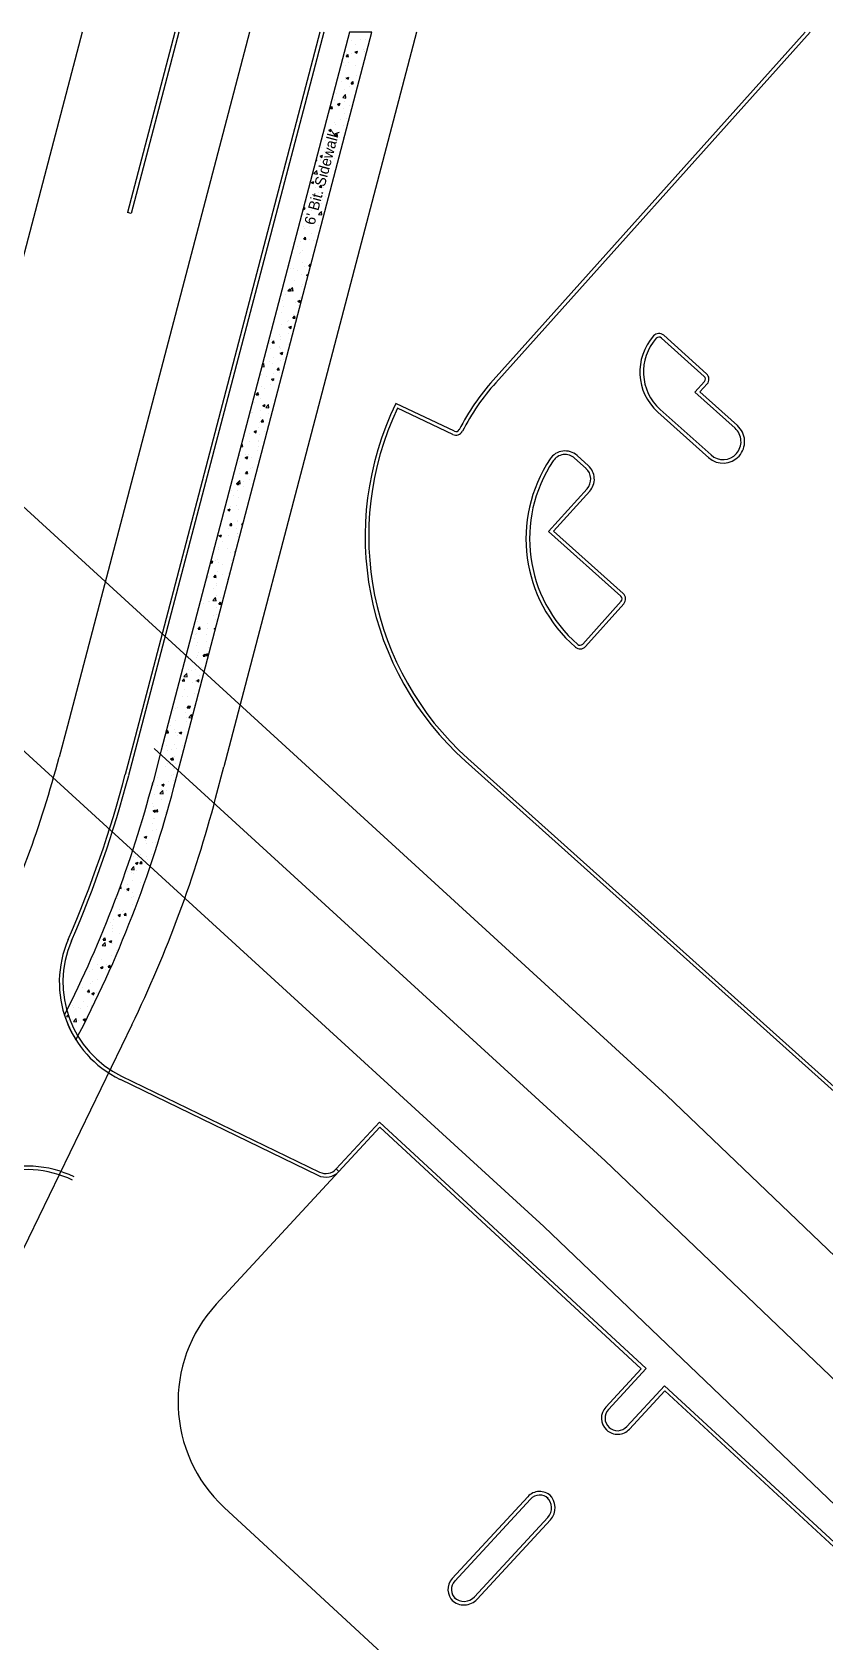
# Model space of a CAD drawing. Extents: x 5056 to 8489, y 7656 to 10510.
# Drawn here: x 6238.8 to 6459.3, y 10062 to 10509.7 of the extents above; entities that cross this region are included whole.
import ezdxf

# ---------------------------------------------------------------- set-up
doc = ezdxf.new("R2010")
doc.units = 0
for name, color, linetype in [('Ex Easements', 7, 'Continuous'), ('Ex Parcels', 7, 'Continuous'), ('Ex Roads', 7, 'Continuous')]:
    doc.layers.add(name, color=color, linetype=linetype)

msp = doc.modelspace()

# ---------------------------------------------------------------- linework, layer by layer
at = {"layer": 'Ex Easements'}
for p, q in [((6252.71, 10509.72), (6219.44, 10382.96)), ((6345.75, 10509.72), (6292.14, 10305.42)), ((6289.85, 10296.68), (6292.14, 10305.42)), ((6266.53, 10233.64), (6173.39, 10041.67))]:
    msp.add_line(p, q, dxfattribs=at)
for points in [[(5998, 10509.72), (6054.78, 10463.72), (6188.04, 10354.11), (6381.15, 10177.56), (6616.25, 9952.7), (6789.19, 9800.22), (6829.78, 9770.03)], [(6077.43, 10509.72), (6086.4, 10502.45), (6220.81, 10391.9), (6415.31, 10214.09), (6650.08, 9989.53), (6820.4, 9839.36), (6879.21, 9795.33)]]:
    msp.add_lwpolyline(points, dxfattribs=at)
msp.add_arc((5956.15, 10384.25), 345, 334.1156, 345.2957, dxfattribs=at)
at = {"layer": 'Ex Parcels'}
for p, q in [((6272.79, 10310.5), (6398.23, 10195.82)), ((6398.23, 10195.82), (6633.17, 9971.12))]:
    msp.add_line(p, q, dxfattribs=at)
at = {"layer": 'Ex Roads'}
for p, q in [((6299.23, 10509.72), (6248.61, 10316.84)), ((6278.55, 10509.72), (6265.38, 10459.53)), ((6279.59, 10509.72), (6266.35, 10459.27)), ((6318.87, 10509.72), (6266.99, 10312.02)), ((6319.91, 10509.72), (6267.96, 10311.77)), ((6327.67, 10507.48), (6327.67, 10507.48)), ((6330.17, 10507.81), (6330.17, 10507.81)), ((6331.51, 10507.75), (6331.51, 10507.75)), ((6453.85, 10509.72), (6367.05, 10412.91)), ((6455.2, 10509.72), (6367.8, 10412.24)), ((6326.17, 10502.92), (6326.65, 10503.5)), ((6326.17, 10502.92), (6326.77, 10502.87)), ((6326.19, 10503.67), (6326.19, 10503.67)), ((6326.78, 10502.87), (6326.66, 10503.49)), ((6327.54, 10503.87), (6327.54, 10503.87)), ((6328.62, 10504.21), (6329.32, 10504.48)), ((6328.62, 10504.21), (6329.12, 10503.88)), ((6328.78, 10504.34), (6328.78, 10504.34)), ((6328.82, 10506.26), (6328.82, 10506.26)), ((6329.13, 10503.87), (6329.33, 10504.48)), ((6330.93, 10504.92), (6330.93, 10504.92)), ((6331.33, 10504.37), (6331.33, 10504.37)), ((6331.39, 10504.42), (6331.39, 10504.42)), ((6324.91, 10499.92), (6324.91, 10499.92)), ((6325.35, 10501.15), (6325.35, 10501.15)), ((6326.07, 10500.34), (6326.07, 10500.34)), ((6326.84, 10501.18), (6326.84, 10501.18)), ((6328.7, 10500.42), (6328.7, 10500.42)), ((6331.18, 10502.15), (6331.18, 10502.15)), ((6324.89, 10496.07), (6324.89, 10496.07)), ((6325.83, 10493.69), (6325.83, 10493.69)), ((6325.95, 10497.02), (6325.95, 10497.02)), ((6326.07, 10496.48), (6326.07, 10496.48)), ((6326.19, 10496.96), (6326.89, 10497.23)), ((6326.19, 10496.96), (6326.69, 10496.62)), ((6326.69, 10496.62), (6326.9, 10497.22)), ((6327, 10494.72), (6327, 10494.72)), ((6327.56, 10495.4), (6328.04, 10495.98)), ((6327.56, 10495.4), (6328.16, 10495.35)), ((6328.17, 10495.34), (6328.05, 10495.97)), ((6329.17, 10497.65), (6329.17, 10497.65)), ((6322.9, 10490.98), (6322.9, 10490.98)), ((6322.92, 10490.68), (6322.92, 10490.68)), ((6323.44, 10492.53), (6323.44, 10492.53)), ((6323.76, 10489.71), (6324.46, 10489.98)), ((6323.76, 10489.71), (6324.25, 10489.37)), ((6324.26, 10489.37), (6324.46, 10489.97)), ((6325.2, 10491.55), (6325.98, 10492.36)), ((6325.2, 10491.55), (6326.09, 10491.41)), ((6325.71, 10490.36), (6325.71, 10490.36)), ((6326.1, 10491.41), (6325.99, 10492.35)), ((6327.12, 10489.42), (6327.12, 10489.42)), ((6328.24, 10490.76), (6328.24, 10490.76)), ((6320.95, 10485.87), (6320.95, 10485.87)), ((6321.77, 10488.51), (6322.26, 10489.08)), ((6321.77, 10488.51), (6322.37, 10488.45)), ((6322.38, 10488.45), (6322.26, 10489.08)), ((6324.49, 10485.48), (6324.49, 10485.48)), ((6325.32, 10488.48), (6325.32, 10488.48)), ((6325.59, 10487.03), (6325.59, 10487.03)), ((6326.29, 10485.65), (6326.29, 10485.65)), ((6326.99, 10485.81), (6326.99, 10485.81)), ((6320.41, 10483.06), (6320.41, 10483.06)), ((6321.32, 10482.46), (6322.02, 10482.73)), ((6321.32, 10482.46), (6321.82, 10482.12)), ((6321.83, 10482.12), (6322.03, 10482.72)), ((6321.86, 10481.53), (6321.86, 10481.53)), ((6323.06, 10484.53), (6323.06, 10484.53)), ((6323.16, 10480.98), (6323.64, 10481.56)), ((6323.16, 10480.98), (6323.76, 10480.93)), ((6323.3, 10483.98), (6323.3, 10483.98)), ((6323.77, 10480.93), (6323.65, 10481.55)), ((6324.3, 10480.56), (6324.3, 10480.56)), ((6324.36, 10481.86), (6324.36, 10481.86)), ((6325.34, 10480.37), (6325.34, 10480.37)), ((6325.46, 10483.7), (6325.46, 10483.7)), ((6319.23, 10477.59), (6319.23, 10477.59)), ((6320.17, 10476.4), (6320.17, 10476.4)), ((6320.29, 10479.73), (6320.29, 10479.73)), ((6321.73, 10477.92), (6321.73, 10477.92)), ((6322.89, 10478.02), (6322.89, 10478.02)), ((6317.18, 10470.41), (6317.96, 10471.22)), ((6317.78, 10474.05), (6317.97, 10474.04)), ((6317.98, 10474.03), (6317.9, 10474.49)), ((6318.08, 10470.27), (6317.97, 10471.22)), ((6318.89, 10475.21), (6319.59, 10475.47)), ((6318.89, 10475.21), (6319.39, 10474.87)), ((6319.1, 10473.97), (6319.1, 10473.97)), ((6319.12, 10474.34), (6319.12, 10474.34)), ((6319.39, 10474.87), (6319.6, 10475.47)), ((6319.46, 10474.82), (6319.46, 10474.82)), ((6320.05, 10473.07), (6320.05, 10473.07)), ((6322.35, 10475.45), (6322.35, 10475.45)), ((6322.89, 10474.47), (6322.89, 10474.47)), ((6316.46, 10467.95), (6317.16, 10468.22)), ((6316.46, 10467.95), (6316.95, 10467.62)), ((6316.96, 10467.61), (6317.16, 10468.22)), ((6317.18, 10470.41), (6318.07, 10470.27)), ((6317.44, 10470.32), (6317.44, 10470.32)), ((6318.76, 10466.57), (6319.25, 10467.14)), ((6319.37, 10466.51), (6319.25, 10467.14)), ((6319.93, 10469.74), (6319.93, 10469.74)), ((6320.26, 10470.53), (6320.26, 10470.53)), ((6320.36, 10470.37), (6320.36, 10470.37)), ((6315, 10462.64), (6315, 10462.64)), ((6315.19, 10464.14), (6315.19, 10464.14)), ((6317.03, 10464.35), (6317.03, 10464.35)), ((6317.63, 10466.59), (6317.63, 10466.59)), ((6318.42, 10465.26), (6318.42, 10465.26)), ((6318.76, 10466.57), (6319.36, 10466.52)), ((6319.68, 10463.09), (6319.68, 10463.09)), ((6319.8, 10466.42), (6319.8, 10466.42)), ((6320.52, 10463.92), (6320.52, 10463.92)), ((6266.35, 10459.27), (6265.38, 10459.53)), ((6314.24, 10460.56), (6314.52, 10460.37)), ((6314.31, 10460.81), (6314.72, 10460.97)), ((6314.43, 10459.05), (6314.43, 10459.05)), ((6314.53, 10460.36), (6314.73, 10460.97)), ((6316.43, 10460.18), (6316.43, 10460.18)), ((6318.5, 10459.01), (6319.28, 10459.83)), ((6318.5, 10459.01), (6319.39, 10458.88)), ((6318.68, 10459.53), (6318.68, 10459.53)), ((6319.4, 10458.87), (6319.29, 10459.82)), ((6319.43, 10462.16), (6319.43, 10462.16)), ((6319.56, 10459.76), (6319.56, 10459.76)), ((6314.31, 10455.72), (6314.31, 10455.72)), ((6314.48, 10455.07), (6314.48, 10455.07)), ((6316.05, 10455.58), (6316.05, 10455.58)), ((6316.59, 10453.72), (6316.59, 10453.72)), ((6317.41, 10457.66), (6317.41, 10457.66)), ((6318.56, 10455.91), (6318.56, 10455.91)), ((6312.49, 10449.98), (6312.49, 10449.98)), ((6313.42, 10451.64), (6313.42, 10451.64)), ((6314.06, 10449.07), (6314.06, 10449.07)), ((6314.18, 10452.4), (6314.18, 10452.4)), ((6314.37, 10452.15), (6314.85, 10452.73)), ((6314.37, 10452.15), (6314.96, 10452.1)), ((6314.97, 10452.09), (6314.86, 10452.72)), ((6315.92, 10451.97), (6315.92, 10451.97)), ((6317, 10451.69), (6317, 10451.69)), ((6310.54, 10444.88), (6310.54, 10444.88)), ((6313.29, 10448.03), (6313.29, 10448.03)), ((6313.57, 10448.49), (6313.57, 10448.49)), ((6313.94, 10445.74), (6313.94, 10445.74)), ((6314.45, 10444.58), (6314.45, 10444.58)), ((6315.75, 10444.63), (6316.24, 10445.2)), ((6315.75, 10444.63), (6316.25, 10444.59)), ((6315.88, 10444.65), (6315.88, 10444.65)), ((6316.31, 10444.82), (6316.24, 10445.2)), ((6317.08, 10448.52), (6317.08, 10448.52)), ((6310.66, 10444.08), (6310.66, 10444.08)), ((6311.55, 10443.99), (6311.55, 10443.99)), ((6311.82, 10440.64), (6311.82, 10440.64)), ((6312.65, 10443.53), (6312.65, 10443.53)), ((6313.82, 10442.41), (6313.82, 10442.41)), ((6315.13, 10442.17), (6315.68, 10442.39)), ((6315.13, 10442.17), (6315.55, 10441.89)), ((6308.5, 10438.33), (6308.5, 10438.33)), ((6309.19, 10436.69), (6309.19, 10436.69)), ((6309.97, 10437.74), (6310.45, 10438.31)), ((6309.97, 10437.74), (6310.57, 10437.68)), ((6310.57, 10437.68), (6310.46, 10438.31)), ((6310.48, 10437.88), (6311.26, 10438.69)), ((6310.48, 10437.88), (6311.37, 10437.74)), ((6311.14, 10438.03), (6311.14, 10438.03)), ((6311.38, 10437.73), (6311.27, 10438.68)), ((6313.54, 10435.83), (6313.54, 10435.83)), ((6313.58, 10435.75), (6313.58, 10435.75)), ((6313.7, 10439.08), (6313.7, 10439.08)), ((6313.89, 10439.57), (6313.89, 10439.57)), ((6307.7, 10434.83), (6307.7, 10434.83)), ((6308.26, 10431.67), (6308.26, 10431.67)), ((6308.38, 10435), (6308.38, 10435)), ((6308.71, 10433.34), (6308.71, 10433.34)), ((6311.52, 10431.33), (6311.52, 10431.33)), ((6311.94, 10434.46), (6311.94, 10434.46)), ((6312.69, 10434.92), (6313.39, 10435.19)), ((6312.69, 10434.92), (6313.19, 10434.59)), ((6312.87, 10433.58), (6312.87, 10433.58)), ((6313.2, 10434.58), (6313.4, 10435.19)), ((6308.14, 10428.34), (6308.14, 10428.34)), ((6309.95, 10429.37), (6309.95, 10429.37)), ((6310.24, 10429.64), (6310.24, 10429.64)), ((6310.26, 10427.67), (6310.96, 10427.94)), ((6310.26, 10427.67), (6310.76, 10427.34)), ((6310.76, 10427.33), (6310.97, 10427.93)), ((6311.36, 10430.21), (6311.84, 10430.79)), ((6311.36, 10430.21), (6311.95, 10430.16)), ((6311.96, 10430.16), (6311.85, 10430.78)), ((6304.78, 10423.15), (6304.78, 10423.15)), ((6305.28, 10424.36), (6305.28, 10424.36)), ((6305.57, 10423.32), (6306.05, 10423.89)), ((6305.57, 10423.32), (6306.17, 10423.27)), ((6306.18, 10423.26), (6306.06, 10423.89)), ((6307.49, 10422.08), (6307.49, 10422.08)), ((6307.61, 10425.69), (6307.61, 10425.69)), ((6307.67, 10422.17), (6307.67, 10422.17)), ((6308.01, 10424.26), (6308.01, 10424.26)), ((6308.02, 10425.01), (6308.02, 10425.01)), ((6310.11, 10422.92), (6310.11, 10422.92)), ((6310.12, 10426.02), (6310.12, 10426.02)), ((6311.11, 10425.36), (6311.11, 10425.36)), ((6411.7, 10425.26), (6411.7, 10425.26)), ((6413.86, 10424.66), (6425.77, 10413.98)), ((6414.52, 10425.41), (6426.44, 10414.73)), ((6302.85, 10417.14), (6303.24, 10417.55)), ((6303.36, 10416.6), (6303.25, 10417.55)), ((6304.85, 10418.13), (6304.85, 10418.13)), ((6304.98, 10421.75), (6304.98, 10421.75)), ((6305.66, 10417.67), (6305.66, 10417.67)), ((6306.02, 10419.18), (6306.02, 10419.18)), ((6307.77, 10418.36), (6307.77, 10418.36)), ((6307.83, 10420.42), (6308.53, 10420.69)), ((6307.83, 10420.42), (6308.32, 10420.08)), ((6307.9, 10421.69), (6307.9, 10421.69)), ((6308.33, 10420.08), (6308.53, 10420.68)), ((6308.64, 10418.63), (6308.64, 10418.63)), ((6302.22, 10414.19), (6302.22, 10414.19)), ((6302.6, 10414.39), (6302.6, 10414.39)), ((6302.73, 10416.7), (6303.35, 10416.6)), ((6304.07, 10414.07), (6304.07, 10414.07)), ((6305.39, 10413.17), (6306.09, 10413.44)), ((6305.39, 10413.17), (6305.89, 10412.83)), ((6305.9, 10412.83), (6306.1, 10413.43)), ((6306.01, 10414.69), (6306.01, 10414.69)), ((6306.96, 10415.8), (6307.44, 10416.37)), ((6306.96, 10415.8), (6307.56, 10415.75)), ((6307.56, 10415.74), (6307.45, 10416.37)), ((6307.65, 10415.03), (6307.65, 10415.03)), ((6301.17, 10408.9), (6301.66, 10409.48)), ((6301.17, 10408.9), (6301.77, 10408.85)), ((6301.78, 10408.85), (6301.66, 10409.47)), ((6302.08, 10408.99), (6302.08, 10408.99)), ((6302.48, 10411.06), (6302.48, 10411.06)), ((6303.38, 10410.74), (6303.38, 10410.74)), ((6305.25, 10411.7), (6305.25, 10411.7)), ((6306.18, 10412.73), (6306.18, 10412.73)), ((6307.53, 10411.7), (6307.53, 10411.7)), ((6425.85, 10412.57), (6423.18, 10409.59)), ((6434.35, 10399.57), (6423.18, 10409.59)), ((6426.59, 10411.9), (6424.59, 10409.67)), ((6435.02, 10400.32), (6424.59, 10409.67)), ((6300.75, 10406.8), (6300.75, 10406.8)), ((6301.81, 10408.5), (6301.81, 10408.5)), ((6302.24, 10404.4), (6302.24, 10404.4)), ((6302.36, 10407.73), (6302.36, 10407.73)), ((6302.96, 10405.92), (6303.66, 10406.18)), ((6302.96, 10405.92), (6303.46, 10405.58)), ((6303.47, 10405.58), (6303.67, 10406.18)), ((6303.79, 10405.34), (6304.57, 10406.15)), ((6303.79, 10405.34), (6304.68, 10405.21)), ((6304.69, 10405.2), (6304.58, 10406.15)), ((6305.63, 10405), (6305.63, 10405)), ((6356.29, 10398.73), (6340.01, 10406.46)), ((6355.86, 10397.82), (6340.48, 10405.13)), ((6427.01, 10391.38), (6412.85, 10404.07)), ((6427.68, 10392.13), (6413.52, 10404.82)), ((6299.8, 10404), (6299.8, 10404)), ((6300.13, 10403.88), (6300.13, 10403.88)), ((6301.8, 10399.74), (6301.8, 10399.74)), ((6302.12, 10401.07), (6302.12, 10401.07)), ((6302.24, 10402.53), (6302.24, 10402.53)), ((6302.56, 10401.38), (6303.04, 10401.96)), ((6302.56, 10401.38), (6303.16, 10401.33)), ((6303.17, 10401.32), (6303.05, 10401.95)), ((6304.31, 10400.07), (6304.31, 10400.07)), ((6304.43, 10403.69), (6304.43, 10403.69)), ((6305.47, 10403.65), (6305.47, 10403.65)), ((6298.14, 10398.79), (6298.14, 10398.79)), ((6299.17, 10395.8), (6299.17, 10395.8)), ((6299.39, 10398.03), (6299.39, 10398.03)), ((6300.53, 10398.66), (6301.23, 10398.93)), ((6300.53, 10398.66), (6301.02, 10398.33)), ((6301.03, 10398.32), (6301.23, 10398.93)), ((6301.68, 10396.13), (6301.68, 10396.13)), ((6301.78, 10395.84), (6301.78, 10395.84)), ((6301.99, 10397.74), (6301.99, 10397.74)), ((6303.48, 10398.57), (6303.48, 10398.57)), ((6296.54, 10391.85), (6296.54, 10391.85)), ((6296.74, 10393.71), (6296.74, 10393.71)), ((6296.9, 10394.48), (6297.37, 10394.43)), ((6296.96, 10394.71), (6297.26, 10395.06)), ((6297.38, 10394.43), (6297.27, 10395.06)), ((6298.09, 10391.41), (6298.79, 10391.68)), ((6298.09, 10391.41), (6298.59, 10391.08)), ((6298.3, 10392.34), (6298.3, 10392.34)), ((6298.6, 10391.07), (6298.8, 10391.68)), ((6299.05, 10392.18), (6299.05, 10392.18)), ((6299.77, 10391.34), (6299.77, 10391.34)), ((6301.53, 10393.46), (6301.53, 10393.46)), ((6301.75, 10391.08), (6301.75, 10391.08)), ((6301.87, 10394.41), (6301.87, 10394.41)), ((6389.73, 10391.23), (6392.89, 10388.4)), ((6390.4, 10391.97), (6393.55, 10389.15)), ((6435.47, 10391.84), (6435.47, 10391.84)), ((6296.42, 10388.24), (6296.42, 10388.24)), ((6296.49, 10387.05), (6296.49, 10387.05)), ((6296.62, 10390.38), (6296.62, 10390.38)), ((6298.16, 10386.96), (6298.65, 10387.54)), ((6298.16, 10386.96), (6298.76, 10386.91)), ((6298.77, 10386.91), (6298.65, 10387.53)), ((6299.54, 10388.38), (6299.54, 10388.38)), ((6300.2, 10388.74), (6300.2, 10388.74)), ((6294.37, 10382.15), (6294.37, 10382.15)), ((6295.66, 10384.16), (6296.36, 10384.43)), ((6295.66, 10384.16), (6296.16, 10383.83)), ((6295.77, 10384.21), (6296.55, 10385.02)), ((6295.77, 10384.21), (6296.66, 10384.07)), ((6295.92, 10382.18), (6295.92, 10382.18)), ((6296.17, 10383.82), (6296.37, 10384.43)), ((6296.37, 10383.72), (6296.37, 10383.72)), ((6296.67, 10384.06), (6296.56, 10385.01)), ((6297.57, 10384.79), (6297.57, 10384.79)), ((6297.6, 10383.27), (6297.6, 10383.27)), ((6299.36, 10385.37), (6299.36, 10385.37)), ((6299.71, 10381.92), (6299.71, 10381.92)), ((6382.47, 10370.87), (6393.18, 10382.74)), ((6383.88, 10370.94), (6393.93, 10382.07)), ((6293.23, 10376.91), (6293.93, 10377.18)), ((6293.73, 10376.57), (6293.94, 10377.17)), ((6293.91, 10377.67), (6293.91, 10377.67)), ((6294.94, 10380.85), (6294.94, 10380.85)), ((6295.61, 10378.18), (6295.61, 10378.18)), ((6296.25, 10380.39), (6296.25, 10380.39)), ((6298.63, 10377.74), (6298.63, 10377.74)), ((6292.31, 10376.91), (6292.31, 10376.91)), ((6293.23, 10376.91), (6293.72, 10376.57)), ((6293.66, 10373.07), (6293.66, 10373.07)), ((6293.77, 10372.55), (6294.25, 10373.12)), ((6294.37, 10372.49), (6294.26, 10373.12)), ((6296, 10373.79), (6296, 10373.79)), ((6296.01, 10373.74), (6296.01, 10373.74)), ((6296.13, 10377.06), (6296.13, 10377.06)), ((6297.09, 10372.81), (6297.54, 10373.27)), ((6297.09, 10372.81), (6297.41, 10372.76)), ((6290.69, 10369.66), (6290.69, 10369.66)), ((6290.79, 10369.66), (6291.49, 10369.93)), ((6290.79, 10369.66), (6291.29, 10369.32)), ((6291.3, 10369.32), (6291.5, 10369.92)), ((6293.36, 10369.85), (6293.36, 10369.85)), ((6293.5, 10371.71), (6293.5, 10371.71)), ((6293.77, 10372.55), (6294.36, 10372.5)), ((6295.77, 10371.73), (6295.77, 10371.73)), ((6295.87, 10370.18), (6295.87, 10370.18)), ((6295.89, 10370.41), (6295.89, 10370.41)), ((6295.89, 10369.51), (6295.89, 10369.51)), ((6402.58, 10352.84), (6382.47, 10370.87)), ((6403.25, 10353.59), (6383.89, 10370.95)), ((6290.57, 10366.33), (6290.57, 10366.33)), ((6290.73, 10365.9), (6290.73, 10365.9)), ((6291.67, 10367.99), (6291.67, 10367.99)), ((6293.24, 10366.23), (6293.24, 10366.23)), ((6293.88, 10365.01), (6293.88, 10365.01)), ((6295.15, 10365.03), (6295.48, 10365.41)), ((6295.15, 10365.03), (6295.37, 10365.01)), ((6295.76, 10367.08), (6295.76, 10367.08)), ((6288.47, 10362.34), (6288.86, 10362.07)), ((6288.5, 10362.46), (6289.06, 10362.68)), ((6288.62, 10362.93), (6288.64, 10362.93)), ((6288.64, 10362.92), (6288.64, 10362.99)), ((6288.87, 10362.07), (6289.07, 10362.67)), ((6289.72, 10362.88), (6289.72, 10362.88)), ((6290.33, 10359.67), (6290.33, 10359.67)), ((6290.45, 10363), (6290.45, 10363)), ((6290.61, 10362.29), (6290.61, 10362.29)), ((6291.83, 10361.54), (6291.83, 10361.54)), ((6294.39, 10362.79), (6294.39, 10362.79)), ((6287.64, 10358.04), (6287.64, 10358.04)), ((6287.73, 10357.8), (6287.73, 10357.8)), ((6287.98, 10358.35), (6287.98, 10358.35)), ((6289.13, 10354.9), (6289.13, 10354.9)), ((6289.37, 10358.13), (6289.85, 10358.71)), ((6289.37, 10358.13), (6289.97, 10358.08)), ((6289.97, 10358.07), (6289.86, 10358.7)), ((6290.03, 10355.85), (6290.03, 10355.85)), ((6290.21, 10356.34), (6290.21, 10356.34)), ((6291.76, 10358.84), (6291.76, 10358.84)), ((6293.07, 10357.57), (6293.07, 10357.57)), ((6293.47, 10359.04), (6293.47, 10359.04)), ((6286.5, 10350.96), (6286.5, 10350.96)), ((6287.89, 10351.34), (6287.89, 10351.34)), ((6288.02, 10351.35), (6288.02, 10351.35)), ((6289.07, 10351.67), (6289.85, 10352.48)), ((6289.07, 10351.67), (6289.96, 10351.53)), ((6289.97, 10351.53), (6289.86, 10352.48)), ((6290.08, 10353.01), (6290.08, 10353.01)), ((6290.76, 10350.61), (6291.24, 10351.18)), ((6290.76, 10350.61), (6291.35, 10350.56)), ((6291.12, 10352.46), (6291.12, 10352.46)), ((6291.36, 10350.55), (6291.25, 10351.18)), ((6391.98, 10339.52), (6402.66, 10351.43)), ((6392.72, 10338.86), (6403.4, 10350.77)), ((6289.14, 10347.38), (6289.14, 10347.38)), ((6289.84, 10346.35), (6289.84, 10346.35)), ((6289.96, 10349.68), (6289.96, 10349.68)), ((6290.19, 10347.84), (6290.19, 10347.84)), ((6284.17, 10342.18), (6284.17, 10342.18)), ((6284.67, 10342.39), (6284.67, 10342.39)), ((6284.79, 10345.71), (6284.79, 10345.71)), ((6284.97, 10343.72), (6285.45, 10344.29)), ((6284.97, 10343.72), (6285.57, 10343.66)), ((6285.58, 10343.66), (6285.46, 10344.29)), ((6287.19, 10342.27), (6287.19, 10342.27)), ((6287.56, 10343.9), (6287.56, 10343.9)), ((6287.61, 10345.38), (6287.61, 10345.38)), ((6289.46, 10343.88), (6289.87, 10344.03)), ((6289.46, 10343.88), (6289.77, 10343.67)), ((6282.16, 10337.68), (6282.16, 10337.68)), ((6283.96, 10341.15), (6283.96, 10341.15)), ((6284.55, 10339.06), (6284.55, 10339.06)), ((6284.93, 10339.96), (6284.93, 10339.96)), ((6285.2, 10337.18), (6285.2, 10337.18)), ((6287.03, 10336.63), (6287.73, 10336.9)), ((6287.43, 10340.28), (6287.43, 10340.28)), ((6287.54, 10336.29), (6287.74, 10336.89)), ((6287.99, 10338.68), (6287.99, 10338.68)), ((6282.29, 10336.01), (6282.29, 10336.01)), ((6284.43, 10335.73), (6284.43, 10335.73)), ((6284.8, 10336.34), (6284.8, 10336.34)), ((6285.95, 10332.9), (6285.95, 10332.9)), ((6286.36, 10336.19), (6286.84, 10336.77)), ((6286.36, 10336.19), (6286.96, 10336.14)), ((6286.96, 10336.14), (6286.85, 10336.76)), ((6287.03, 10336.63), (6287.53, 10336.29)), ((6280.57, 10329.3), (6281.06, 10329.87)), ((6280.57, 10329.3), (6281.17, 10329.25)), ((6281.05, 10330.53), (6281.83, 10331.35)), ((6281.05, 10330.53), (6281.94, 10330.4)), ((6281.18, 10329.24), (6281.06, 10329.87)), ((6281.74, 10331.72), (6281.74, 10331.72)), ((6281.95, 10330.39), (6281.84, 10331.34)), ((6282.17, 10332.4), (6282.17, 10332.4)), ((6283.25, 10332.07), (6283.25, 10332.07)), ((6283.32, 10328.95), (6283.32, 10328.95)), ((6284.14, 10329.52), (6284.14, 10329.52)), ((6284.18, 10329.07), (6284.18, 10329.07)), ((6284.3, 10332.4), (6284.3, 10332.4)), ((6284.6, 10329.38), (6285.3, 10329.64)), ((6284.6, 10329.38), (6285.09, 10329.04)), ((6285.1, 10329.03), (6285.31, 10329.64)), ((6285.36, 10330.73), (6285.36, 10330.73)), ((6278.93, 10325.04), (6278.93, 10325.04)), ((6280.69, 10325.01), (6280.69, 10325.01)), ((6281.26, 10326.99), (6281.26, 10326.99)), ((6282.13, 10325.02), (6282.13, 10325.02)), ((6284.06, 10325.74), (6284.06, 10325.74)), ((6278.06, 10321.06), (6278.06, 10321.06)), ((6278.8, 10321.71), (6278.8, 10321.71)), ((6279.31, 10321.88), (6279.31, 10321.88)), ((6281.42, 10320.54), (6281.42, 10320.54)), ((6281.71, 10319.05), (6281.71, 10319.05)), ((6281.96, 10321.78), (6282.44, 10322.35)), ((6281.96, 10321.78), (6282.56, 10321.73)), ((6282.16, 10322.12), (6282.86, 10322.39)), ((6282.16, 10322.12), (6282.66, 10321.79)), ((6282.38, 10319.14), (6283.16, 10319.95)), ((6282.38, 10319.14), (6283.27, 10319)), ((6282.57, 10321.72), (6282.45, 10322.35)), ((6282.67, 10321.78), (6282.87, 10322.39)), ((6283.28, 10318.99), (6283.16, 10319.94)), ((6283.94, 10322.41), (6283.94, 10322.41)), ((6248.61, 10316.84), (6246.32, 10308.1)), ((6276.18, 10314.88), (6276.66, 10315.46)), ((6276.18, 10314.88), (6276.77, 10314.83)), ((6276.78, 10314.83), (6276.67, 10315.45)), ((6277.32, 10316.8), (6277.32, 10316.8)), ((6278.28, 10315.86), (6278.28, 10315.86)), ((6278.56, 10315.05), (6278.56, 10315.05)), ((6278.68, 10318.38), (6278.68, 10318.38)), ((6279.73, 10314.87), (6280.43, 10315.14)), ((6279.73, 10314.87), (6280.23, 10314.54)), ((6280.24, 10314.53), (6280.44, 10315.14)), ((6281.75, 10317.95), (6281.75, 10317.95)), ((6266.99, 10312.02), (6264.7, 10303.28)), ((6267.96, 10311.77), (6265.66, 10303.03)), ((6275.38, 10311.69), (6275.38, 10311.69)), ((6276.27, 10311.36), (6276.27, 10311.36)), ((6276.49, 10310.06), (6276.49, 10310.06)), ((6277.49, 10310.35), (6277.49, 10310.35)), ((6278.44, 10311.72), (6278.44, 10311.72)), ((6278.99, 10310.39), (6278.99, 10310.39)), ((6279.12, 10314.01), (6279.12, 10314.01)), ((6280.72, 10311.46), (6280.72, 10311.46)), ((6281.62, 10314.34), (6281.62, 10314.34)), ((6273.86, 10306.12), (6273.86, 10306.12)), ((6276.36, 10306.45), (6276.36, 10306.45)), ((6277.3, 10307.62), (6278, 10307.89)), ((6277.3, 10307.62), (6277.8, 10307.28)), ((6277.56, 10307.36), (6278.05, 10307.94)), ((6277.56, 10307.36), (6278.16, 10307.31)), ((6277.8, 10307.28), (6278.01, 10307.88)), ((6278.17, 10307.3), (6278.05, 10307.93)), ((6278.32, 10308.39), (6278.32, 10308.39)), ((6278.73, 10306.38), (6278.73, 10306.38)), ((6510.61, 10171.36), (6359.37, 10306.97)), ((6511.28, 10172.11), (6360.04, 10307.72)), ((6273.73, 10302.5), (6273.73, 10302.5)), ((6275.85, 10305.39), (6275.85, 10305.39)), ((6276.78, 10301.27), (6276.78, 10301.27)), ((6277.52, 10303), (6277.52, 10303)), ((6278.08, 10301.73), (6278.08, 10301.73)), ((6278.2, 10305.06), (6278.2, 10305.06)), ((6278.25, 10303.19), (6278.25, 10303.19)), ((6272.22, 10300.43), (6272.38, 10300.41)), ((6272.38, 10300.41), (6272.31, 10300.79)), ((6272.76, 10297.66), (6272.76, 10297.66)), ((6272.88, 10300.98), (6272.88, 10300.98)), ((6273.55, 10300.15), (6273.55, 10300.15)), ((6274.36, 10298), (6275.14, 10298.81)), ((6274.36, 10298), (6275.25, 10297.86)), ((6274.86, 10300.37), (6275.56, 10300.64)), ((6274.86, 10300.37), (6275.36, 10300.03)), ((6274.88, 10299.06), (6274.88, 10299.06)), ((6275.25, 10297.86), (6275.14, 10298.81)), ((6275.37, 10300.03), (6275.57, 10300.63)), ((6276.24, 10298.69), (6276.24, 10298.69)), ((6272.25, 10295.11), (6272.25, 10295.11)), ((6272.43, 10293.12), (6273.13, 10293.39)), ((6272.43, 10293.12), (6272.93, 10292.78)), ((6272.64, 10294.33), (6272.64, 10294.33)), ((6272.94, 10292.78), (6273.14, 10293.38)), ((6273.17, 10292.95), (6273.65, 10293.52)), ((6273.17, 10292.95), (6273.76, 10292.89)), ((6273.77, 10292.89), (6273.66, 10293.51)), ((6274.79, 10296.19), (6274.79, 10296.19)), ((6275.82, 10292.73), (6275.82, 10292.73)), ((6269.61, 10289.96), (6269.61, 10289.96)), ((6269.62, 10291.17), (6269.62, 10291.17)), ((6269.99, 10291.73), (6269.99, 10291.73)), ((6272.39, 10289.53), (6272.39, 10289.53)), ((6272.39, 10287.67), (6272.39, 10287.67)), ((6272.52, 10291), (6272.52, 10291)), ((6272.84, 10291.08), (6272.84, 10291.08)), ((6273.31, 10288.06), (6273.31, 10288.06)), ((6274.95, 10289.73), (6274.95, 10289.73)), ((6275.94, 10292), (6275.94, 10292)), ((6270, 10285.87), (6270.7, 10286.13)), ((6270, 10285.87), (6270.5, 10285.53)), ((6270.38, 10285.03), (6270.38, 10285.03)), ((6270.5, 10285.53), (6270.71, 10286.13)), ((6270.68, 10284.11), (6270.68, 10284.11)), ((6270.85, 10285.99), (6270.85, 10285.99)), ((6272.27, 10284.34), (6272.27, 10284.34)), ((6273.18, 10284.44), (6273.18, 10284.44)), ((6267.1, 10280.37), (6267.1, 10280.37)), ((6267.57, 10278.61), (6268.27, 10278.88)), ((6268.05, 10280.17), (6268.05, 10280.17)), ((6268.07, 10278.27), (6268.27, 10278.88)), ((6268.77, 10278.53), (6269.25, 10279.1)), ((6268.9, 10280.88), (6268.9, 10280.88)), ((6269.37, 10278.47), (6269.26, 10279.1)), ((6269.96, 10279.06), (6269.96, 10279.06)), ((6270.55, 10280.5), (6270.55, 10280.5)), ((6271.01, 10279.54), (6271.01, 10279.54)), ((6272.15, 10281.01), (6272.15, 10281.01)), ((6265.42, 10276.22), (6265.42, 10276.22)), ((6266.34, 10276.86), (6267.12, 10277.67)), ((6266.34, 10276.86), (6267.23, 10276.72)), ((6266.53, 10275.87), (6266.53, 10275.87)), ((6266.92, 10275.8), (6266.92, 10275.8)), ((6266.98, 10277.04), (6266.98, 10277.04)), ((6267.23, 10276.72), (6267.12, 10277.67)), ((6267.57, 10278.61), (6268.06, 10278.28)), ((6267.92, 10276.55), (6267.92, 10276.55)), ((6268.77, 10278.53), (6269.37, 10278.48)), ((6263.14, 10271.62), (6263.58, 10271.58)), ((6263.26, 10271.97), (6263.47, 10272.21)), ((6263.59, 10271.58), (6263.47, 10272.2)), ((6264.51, 10271.37), (6264.51, 10271.37)), ((6264.97, 10270.69), (6264.97, 10270.69)), ((6265.13, 10271.36), (6265.83, 10271.63)), ((6265.13, 10271.36), (6265.63, 10271.03)), ((6265.29, 10272.61), (6265.29, 10272.61)), ((6265.64, 10271.02), (6265.84, 10271.63)), ((6266.74, 10270.38), (6266.74, 10270.38)), ((6266.86, 10273.71), (6266.86, 10273.71)), ((6269.08, 10273.11), (6269.08, 10273.11)), ((6261.48, 10266.35), (6261.48, 10266.35)), ((6262.66, 10268.67), (6262.66, 10268.67)), ((6262.98, 10265.61), (6262.98, 10265.61)), ((6264.1, 10265.4), (6264.1, 10265.4)), ((6266.45, 10269.16), (6266.45, 10269.16)), ((6266.61, 10267.05), (6266.61, 10267.05)), ((6267.08, 10269.35), (6267.08, 10269.35)), ((6260.67, 10262.2), (6260.67, 10262.2)), ((6261.18, 10261.28), (6261.18, 10261.28)), ((6261.36, 10263.02), (6261.36, 10263.02)), ((6262.7, 10264.11), (6263.4, 10264.38)), ((6262.7, 10264.11), (6263.2, 10263.78)), ((6263.2, 10263.77), (6263.41, 10264.38)), ((6263.81, 10265.22), (6263.81, 10265.22)), ((6264.37, 10264.11), (6264.85, 10264.69)), ((6264.37, 10264.11), (6264.97, 10264.06)), ((6264.98, 10264.06), (6264.86, 10264.68)), ((6266.49, 10263.73), (6266.49, 10263.73)), ((6258.32, 10255.73), (6259.09, 10256.54)), ((6258.55, 10257.33), (6258.55, 10257.33)), ((6258.59, 10257.22), (6259.07, 10257.79)), ((6258.59, 10257.22), (6259.18, 10257.17)), ((6258.65, 10257.7), (6258.65, 10257.7)), ((6259.19, 10257.16), (6259.08, 10257.79)), ((6259.21, 10255.58), (6259.1, 10256.53)), ((6260.27, 10256.86), (6260.97, 10257.13)), ((6260.27, 10256.86), (6260.76, 10256.52)), ((6260.77, 10256.52), (6260.97, 10257.12)), ((6261.03, 10260.5), (6261.03, 10260.5)), ((6261.11, 10256.36), (6261.11, 10256.36)), ((6261.24, 10259.69), (6261.24, 10259.69)), ((6263.14, 10259.15), (6263.14, 10259.15)), ((6264.48, 10258.7), (6264.48, 10258.7)), ((6255.8, 10252.28), (6255.8, 10252.28)), ((6255.92, 10253.39), (6255.92, 10253.39)), ((6258.32, 10255.73), (6259.2, 10255.59)), ((6259.04, 10255.41), (6259.04, 10255.41)), ((6260.99, 10253.03), (6260.99, 10253.03)), ((6262.24, 10254.22), (6262.24, 10254.22)), ((6254.8, 10248.54), (6254.8, 10248.54)), ((6255.68, 10248.96), (6255.68, 10248.96)), ((6257.09, 10250.31), (6257.09, 10250.31)), ((6257.83, 10249.61), (6258.53, 10249.88)), ((6257.83, 10249.61), (6258.33, 10249.27)), ((6258.24, 10251.74), (6258.24, 10251.74)), ((6258.34, 10249.27), (6258.54, 10249.87)), ((6259.2, 10248.96), (6259.2, 10248.96)), ((6259.61, 10250.28), (6259.61, 10250.28)), ((6259.97, 10249.7), (6260.46, 10250.27)), ((6259.97, 10249.7), (6260.57, 10249.64)), ((6260.58, 10249.64), (6260.46, 10250.27)), ((6260.64, 10249.54), (6260.64, 10249.54)), ((6252.79, 10244.04), (6252.79, 10244.04)), ((6254.19, 10242.8), (6254.67, 10243.38)), ((6254.79, 10242.74), (6254.68, 10243.37)), ((6255.1, 10245.22), (6255.1, 10245.22)), ((6255.56, 10245.63), (6255.56, 10245.63)), ((6256.98, 10246.33), (6256.98, 10246.33)), ((6258.62, 10245.04), (6258.62, 10245.04)), ((6249.93, 10238.99), (6249.93, 10238.99)), ((6251.72, 10238.44), (6251.72, 10238.44)), ((6253.16, 10240.11), (6253.16, 10240.11)), ((6254.19, 10242.8), (6254.79, 10242.75)), ((6254.22, 10238.77), (6254.22, 10238.77)), ((6254.35, 10242.39), (6254.35, 10242.39)), ((6255.27, 10238.77), (6255.27, 10238.77)), ((6255.31, 10238.97), (6255.31, 10238.97)), ((6255.4, 10242.36), (6256.1, 10242.63)), ((6255.4, 10242.36), (6255.9, 10242.02)), ((6255.43, 10242.3), (6255.43, 10242.3)), ((6255.9, 10242.02), (6256.11, 10242.62)), ((6256.85, 10242.72), (6256.85, 10242.72)), ((6248.4, 10235.91), (6248.89, 10236.48)), ((6248.4, 10235.91), (6249, 10235.85)), ((6249.01, 10235.85), (6248.89, 10236.48)), ((6248.94, 10234.87), (6248.94, 10234.87)), ((6249.08, 10234.5), (6249.08, 10234.5)), ((6250.14, 10235), (6250.14, 10235)), ((6250.26, 10238.33), (6250.26, 10238.33)), ((6250.29, 10234.59), (6251.07, 10235.4)), ((6250.29, 10234.59), (6251.18, 10234.45)), ((6251.19, 10234.44), (6251.08, 10235.39)), ((6251.17, 10235.03), (6251.17, 10235.03)), ((6251.59, 10234.83), (6251.59, 10234.83)), ((6252.38, 10238.07), (6252.38, 10238.07)), ((6252.97, 10235.11), (6253.67, 10235.37)), ((6252.97, 10235.11), (6253.46, 10234.77)), ((6253.47, 10234.77), (6253.67, 10235.37)), ((6250.02, 10231.67), (6250.02, 10231.67)), ((6263.27, 10218.48), (6318.31, 10191.78)), ((6263.71, 10219.38), (6318.74, 10192.68)), ((6323.43, 10193.56), (6335.45, 10206.57)), ((6324.16, 10192.88), (6335.5, 10205.15)), ((6335.45, 10206.57), (6409.62, 10138.02)), ((6335.5, 10205.15), (6408.21, 10137.96)), ((6324.16, 10192.88), (6290.03, 10155.95)), ((6324.16, 10192.88), (6323.43, 10193.56)), ((6398.37, 10127.31), (6408.21, 10137.96)), ((6399.1, 10126.64), (6409.62, 10138.02)), ((6404.24, 10121.88), (6414.76, 10133.27)), ((6404.98, 10121.21), (6414.82, 10131.85)), ((6414.76, 10133.27), (6482.33, 10070.83)), ((6414.82, 10131.85), (6480.92, 10070.77)), ((6398.62, 10120.95), (6398.62, 10120.95)), ((6376.7, 10102.4), (6355.66, 10079.63)), ((6377.44, 10101.72), (6356.4, 10078.95)), ((6382.7, 10102.99), (6382.7, 10102.99)), ((6292.26, 10099.42), (6572.06, 9840.84)), ((6361.88, 10074.57), (6382.24, 10096.6)), ((6362.61, 10073.89), (6382.98, 10095.92))]:
    msp.add_line(p, q, dxfattribs=at)
msp.add_lwpolyline([(6278.24, 10299.73), (6280.53, 10308.47), (6333.35, 10509.72), (6327.14, 10509.72), (6274.73, 10309.99), (6272.44, 10301.25)], dxfattribs=at)
for centre, radius, start, end in [((6422.87, 10415.24), 15, 138.1195, 228.1195), ((6422.87, 10415.24), 14, 138.1195, 228.1195), ((6413.19, 10423.92), 2, 48.1195, 138.1195), ((6413.19, 10423.92), 1, 48.1195, 138.1195), ((6425.1, 10413.24), 1, 318.1195, 48.1195), ((6425.1, 10413.24), 2, 318.1195, 48.1195), ((6415.45, 10369.51), 65, 138.1195, 152.8525), ((6415.45, 10369.51), 64, 138.1195, 152.8525), ((6415.45, 10369.51), 84, 153.9069, 228.1195), ((6415.45, 10369.51), 83, 154.589, 228.1195), ((6431.01, 10395.85), 5, 318.0288, 48.1195), ((6431.01, 10395.85), 6, 318.0288, 48.1195), ((6356.72, 10399.63), 2, 244.589, 332.8525), ((6356.72, 10399.63), 1, 244.589, 332.8525), ((6416.19, 10368.85), 40, 146.3327, 228.9488), ((6387.06, 10388.25), 5, 48.1195, 146.3327), ((6387.06, 10388.25), 4, 48.1195, 146.3327), ((6431.01, 10395.85), 6, 228.1195, 318.0288), ((6431.01, 10395.85), 5, 228.1195, 318.0288), ((6416.19, 10368.85), 39, 146.3327, 228.9488), ((6390.21, 10385.42), 4, 317.9359, 48.1195), ((6390.21, 10385.42), 5, 317.9359, 48.1195), ((6401.91, 10352.1), 1, 318.1195, 48.1195), ((6401.91, 10352.1), 2, 318.1195, 48.1195), ((6391.23, 10340.19), 2, 228.9488, 318.1195), ((6391.23, 10340.19), 1, 228.9488, 318.1195), ((5956.15, 10384.25), 300, 334.1156, 345.2957), ((5956.15, 10384.25), 327, 333.109, 345.2957), ((5956.15, 10384.25), 319, 336.5687, 345.2957), ((5956.15, 10384.25), 320, 336.5687, 345.2957), ((5956.15, 10384.25), 333, 332.3026, 345.2957), ((6276.37, 10245.47), 30, 156.5687, 244.1156), ((6276.37, 10245.47), 29, 156.5687, 244.1156), ((6276.37, 10245.47), 30, 197.7004, 212.2298), ((6237.36, 10164.36), 30, 64.1156, 154.1156), ((6237.36, 10164.36), 29, 64.1156, 154.1156), ((6320.49, 10196.28), 5, 244.1156, 317.2572), ((6320.49, 10196.28), 4, 244.1156, 317.2572), ((6319.41, 10128.8), 40, 137.2572, 227.2572), ((6401.67, 10124.26), 4.5, 137.2572, 227.2572), ((6401.67, 10124.26), 3.5, 137.2572, 227.2572), ((6401.67, 10124.26), 4.5, 227.2572, 317.2572), ((6401.67, 10124.26), 3.5, 227.2572, 317.2572), ((6380.01, 10099.35), 4.5, 47.2572, 137.2572), ((6380.01, 10099.35), 3.5, 47.2572, 137.2572), ((6379.3, 10099.32), 4, 317.2572, 47.2572), ((6379.3, 10099.32), 5, 317.2572, 47.2572), ((6358.97, 10076.58), 4.5, 137.2572, 227.2572), ((6358.97, 10076.58), 3.5, 137.2572, 227.2572), ((6358.94, 10077.29), 5, 227.2572, 317.2572), ((6358.94, 10077.29), 4, 227.2572, 317.2572)]:
    msp.add_arc(centre, radius, start, end, dxfattribs=at)

# ---------------------------------------------------------------- texts
msp.add_text("6' Bit. Sidewalk", height=3, rotation=75.085, dxfattribs=at).set_placement((6317.34, 10455.9))

doc.saveas('drawing.dxf')
